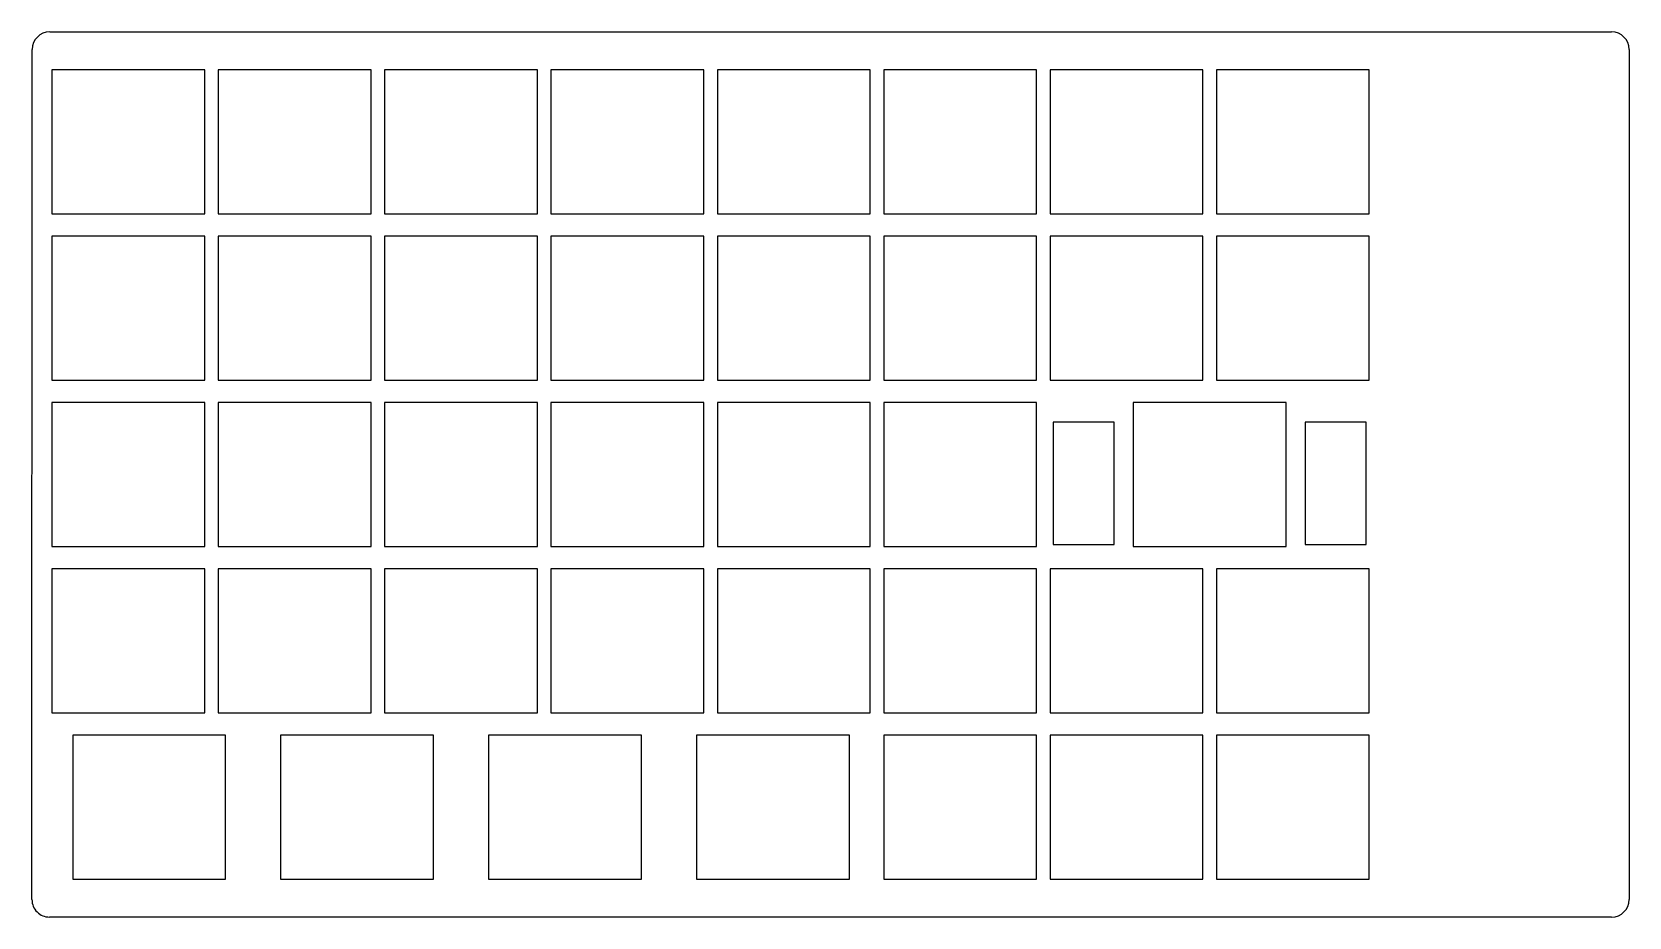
# Model space of a CAD drawing. Header units: millimetres. Extents: x 89 to 272, y -250 to -148.
import ezdxf

# ---------------------------------------------------------------- set-up
doc = ezdxf.new("R2010")
doc.units = ezdxf.units.MM

msp = doc.modelspace()

# ---------------------------------------------------------------- linework, layer by layer
at = {"linetype": 'CONTINUOUS'}
for p, q in [((90.99924, -148.35), (269.85, -148.35)), ((88.96201, -247.74924), (88.99924, -150.34924)), ((271.85, -150.35), (271.85, -247.75)), ((108.75, -152.7), (91.25, -152.7)), ((91.25, -152.7), (91.25, -169.2)), ((108.75, -169.2), (108.75, -152.7)), ((127.8, -152.7), (110.3, -152.7)), ((110.3, -152.7), (110.3, -169.2)), ((127.8, -169.2), (127.8, -152.7)), ((146.85, -152.7), (129.35, -152.7)), ((129.35, -152.7), (129.35, -169.2)), ((146.85, -169.2), (146.85, -152.7)), ((165.9, -152.7), (148.4, -152.7)), ((148.4, -152.7), (148.4, -169.2)), ((165.9, -169.2), (165.9, -152.7)), ((184.95, -152.7), (167.45, -152.7)), ((167.45, -152.7), (167.45, -169.2)), ((184.95, -169.2), (184.95, -152.7)), ((204, -152.7), (186.5, -152.7)), ((186.5, -152.7), (186.5, -169.2)), ((204, -169.2), (204, -152.7)), ((223.05, -152.7), (205.55, -152.7)), ((205.55, -152.7), (205.55, -169.2)), ((223.05, -169.2), (223.05, -152.7)), ((242.1, -152.7), (224.6, -152.7)), ((224.6, -152.7), (224.6, -169.2)), ((242.1, -169.2), (242.1, -152.7)), ((91.25, -169.2), (108.75, -169.2)), ((110.3, -169.2), (127.8, -169.2)), ((129.35, -169.2), (146.85, -169.2)), ((148.4, -169.2), (165.9, -169.2)), ((167.45, -169.2), (184.95, -169.2)), ((186.5, -169.2), (204, -169.2)), ((205.55, -169.2), (223.05, -169.2)), ((224.6, -169.2), (242.1, -169.2)), ((108.75, -171.75), (91.25, -171.75)), ((91.25, -171.75), (91.25, -188.25)), ((108.75, -188.25), (108.75, -171.75)), ((127.8, -171.75), (110.3, -171.75)), ((110.3, -171.75), (110.3, -188.25)), ((127.8, -188.25), (127.8, -171.75)), ((146.85, -171.75), (129.35, -171.75)), ((129.35, -171.75), (129.35, -188.25)), ((146.85, -188.25), (146.85, -171.75)), ((165.9, -171.75), (148.4, -171.75)), ((148.4, -171.75), (148.4, -188.25)), ((165.9, -188.25), (165.9, -171.75)), ((184.95, -171.75), (167.45, -171.75)), ((167.45, -171.75), (167.45, -188.25)), ((184.95, -188.25), (184.95, -171.75)), ((204, -171.75), (186.5, -171.75)), ((186.5, -171.75), (186.5, -188.25)), ((204, -188.25), (204, -171.75)), ((223.05, -171.75), (205.55, -171.75)), ((205.55, -171.75), (205.55, -188.25)), ((223.05, -188.25), (223.05, -171.75)), ((242.1, -171.75), (224.6, -171.75)), ((224.6, -171.75), (224.6, -188.25)), ((242.1, -188.25), (242.1, -171.75)), ((91.25, -188.25), (108.75, -188.25)), ((110.3, -188.25), (127.8, -188.25)), ((129.35, -188.25), (146.85, -188.25)), ((148.4, -188.25), (165.9, -188.25)), ((167.45, -188.25), (184.95, -188.25)), ((186.5, -188.25), (204, -188.25)), ((205.55, -188.25), (223.05, -188.25)), ((224.6, -188.25), (242.1, -188.25)), ((108.75, -190.8), (91.25, -190.8)), ((91.25, -190.8), (91.25, -207.3)), ((108.75, -207.3), (108.75, -190.8)), ((127.8, -190.8), (110.3, -190.8)), ((110.3, -190.8), (110.3, -207.3)), ((127.8, -207.3), (127.8, -190.8)), ((146.85, -190.8), (129.35, -190.8)), ((129.35, -190.8), (129.35, -207.3)), ((146.85, -207.3), (146.85, -190.8)), ((165.9, -190.8), (148.4, -190.8)), ((148.4, -190.8), (148.4, -207.3)), ((165.9, -207.3), (165.9, -190.8)), ((184.95, -190.8), (167.45, -190.8)), ((167.45, -190.8), (167.45, -207.3)), ((184.95, -207.3), (184.95, -190.8)), ((204, -190.8), (186.5, -190.8)), ((186.5, -190.8), (186.5, -207.3)), ((204, -207.3), (204, -190.8)), ((232.575, -190.8), (215.075, -190.8)), ((215.075, -190.8), (215.075, -207.3)), ((232.575, -207.3), (232.575, -190.8)), ((212.9, -193.05), (205.9, -193.05)), ((205.9, -193.05), (205.9, -207.05)), ((212.9, -207.05), (212.9, -193.05)), ((241.75, -193.05), (234.75, -193.05)), ((234.75, -193.05), (234.75, -207.05)), ((241.75, -207.05), (241.75, -193.05)), ((91.25, -207.3), (108.75, -207.3)), ((110.3, -207.3), (127.8, -207.3)), ((129.35, -207.3), (146.85, -207.3)), ((148.4, -207.3), (165.9, -207.3)), ((167.45, -207.3), (184.95, -207.3)), ((186.5, -207.3), (204, -207.3)), ((205.9, -207.05), (212.9, -207.05)), ((215.075, -207.3), (232.575, -207.3)), ((234.75, -207.05), (241.75, -207.05)), ((108.75, -209.85), (91.25, -209.85)), ((91.25, -209.85), (91.25, -226.35)), ((108.75, -226.35), (108.75, -209.85)), ((127.8, -209.85), (110.3, -209.85)), ((110.3, -209.85), (110.3, -226.35)), ((127.8, -226.35), (127.8, -209.85)), ((146.85, -209.85), (129.35, -209.85)), ((129.35, -209.85), (129.35, -226.35)), ((146.85, -226.35), (146.85, -209.85)), ((165.9, -209.85), (148.4, -209.85)), ((148.4, -209.85), (148.4, -226.35)), ((165.9, -226.35), (165.9, -209.85)), ((184.95, -209.85), (167.45, -209.85)), ((167.45, -209.85), (167.45, -226.35)), ((184.95, -226.35), (184.95, -209.85)), ((204, -209.85), (186.5, -209.85)), ((186.5, -209.85), (186.5, -226.35)), ((204, -226.35), (204, -209.85)), ((223.05, -209.85), (205.55, -209.85)), ((205.55, -209.85), (205.55, -226.35)), ((223.05, -226.35), (223.05, -209.85)), ((242.1, -209.85), (224.6, -209.85)), ((224.6, -209.85), (224.6, -226.35)), ((242.1, -226.35), (242.1, -209.85)), ((91.25, -226.35), (108.75, -226.35)), ((110.3, -226.35), (127.8, -226.35)), ((129.35, -226.35), (146.85, -226.35)), ((148.4, -226.35), (165.9, -226.35)), ((167.45, -226.35), (184.95, -226.35)), ((186.5, -226.35), (204, -226.35)), ((205.55, -226.35), (223.05, -226.35)), ((224.6, -226.35), (242.1, -226.35)), ((111.13125, -228.9), (93.63125, -228.9)), ((93.63125, -228.9), (93.63125, -245.4)), ((111.13125, -245.4), (111.13125, -228.9)), ((134.94375, -228.9), (117.44375, -228.9)), ((117.44375, -228.9), (117.44375, -245.4)), ((134.94375, -245.4), (134.94375, -228.9)), ((158.75625, -228.9), (141.25625, -228.9)), ((141.25625, -228.9), (141.25625, -245.4)), ((158.75625, -245.4), (158.75625, -228.9)), ((182.56875, -228.9), (165.06875, -228.9)), ((165.06875, -228.9), (165.06875, -245.4)), ((182.56875, -245.4), (182.56875, -228.9)), ((204, -228.9), (186.5, -228.9)), ((186.5, -228.9), (186.5, -245.4)), ((204, -245.4), (204, -228.9)), ((223.05, -228.9), (205.55, -228.9)), ((205.55, -228.9), (205.55, -245.4)), ((223.05, -245.4), (223.05, -228.9)), ((242.1, -228.9), (224.6, -228.9)), ((224.6, -228.9), (224.6, -245.4)), ((242.1, -245.4), (242.1, -228.9)), ((93.63125, -245.4), (111.13125, -245.4)), ((117.44375, -245.4), (134.94375, -245.4)), ((141.25625, -245.4), (158.75625, -245.4)), ((165.06875, -245.4), (182.56875, -245.4)), ((186.5, -245.4), (204, -245.4)), ((205.55, -245.4), (223.05, -245.4)), ((224.6, -245.4), (242.1, -245.4)), ((269.85, -249.75), (90.96201, -249.75))]:
    msp.add_line(p, q, dxfattribs=at)
for centre, start, end in [((90.99924, -150.35), 90, 179.9781073), ((269.85, -150.35), 0, 90), ((90.96201, -247.75), 179.9781073, 270), ((269.85, -247.75), 270, 0)]:
    msp.add_arc(centre, 2, start, end, dxfattribs=at)

doc.saveas('drawing.dxf')
